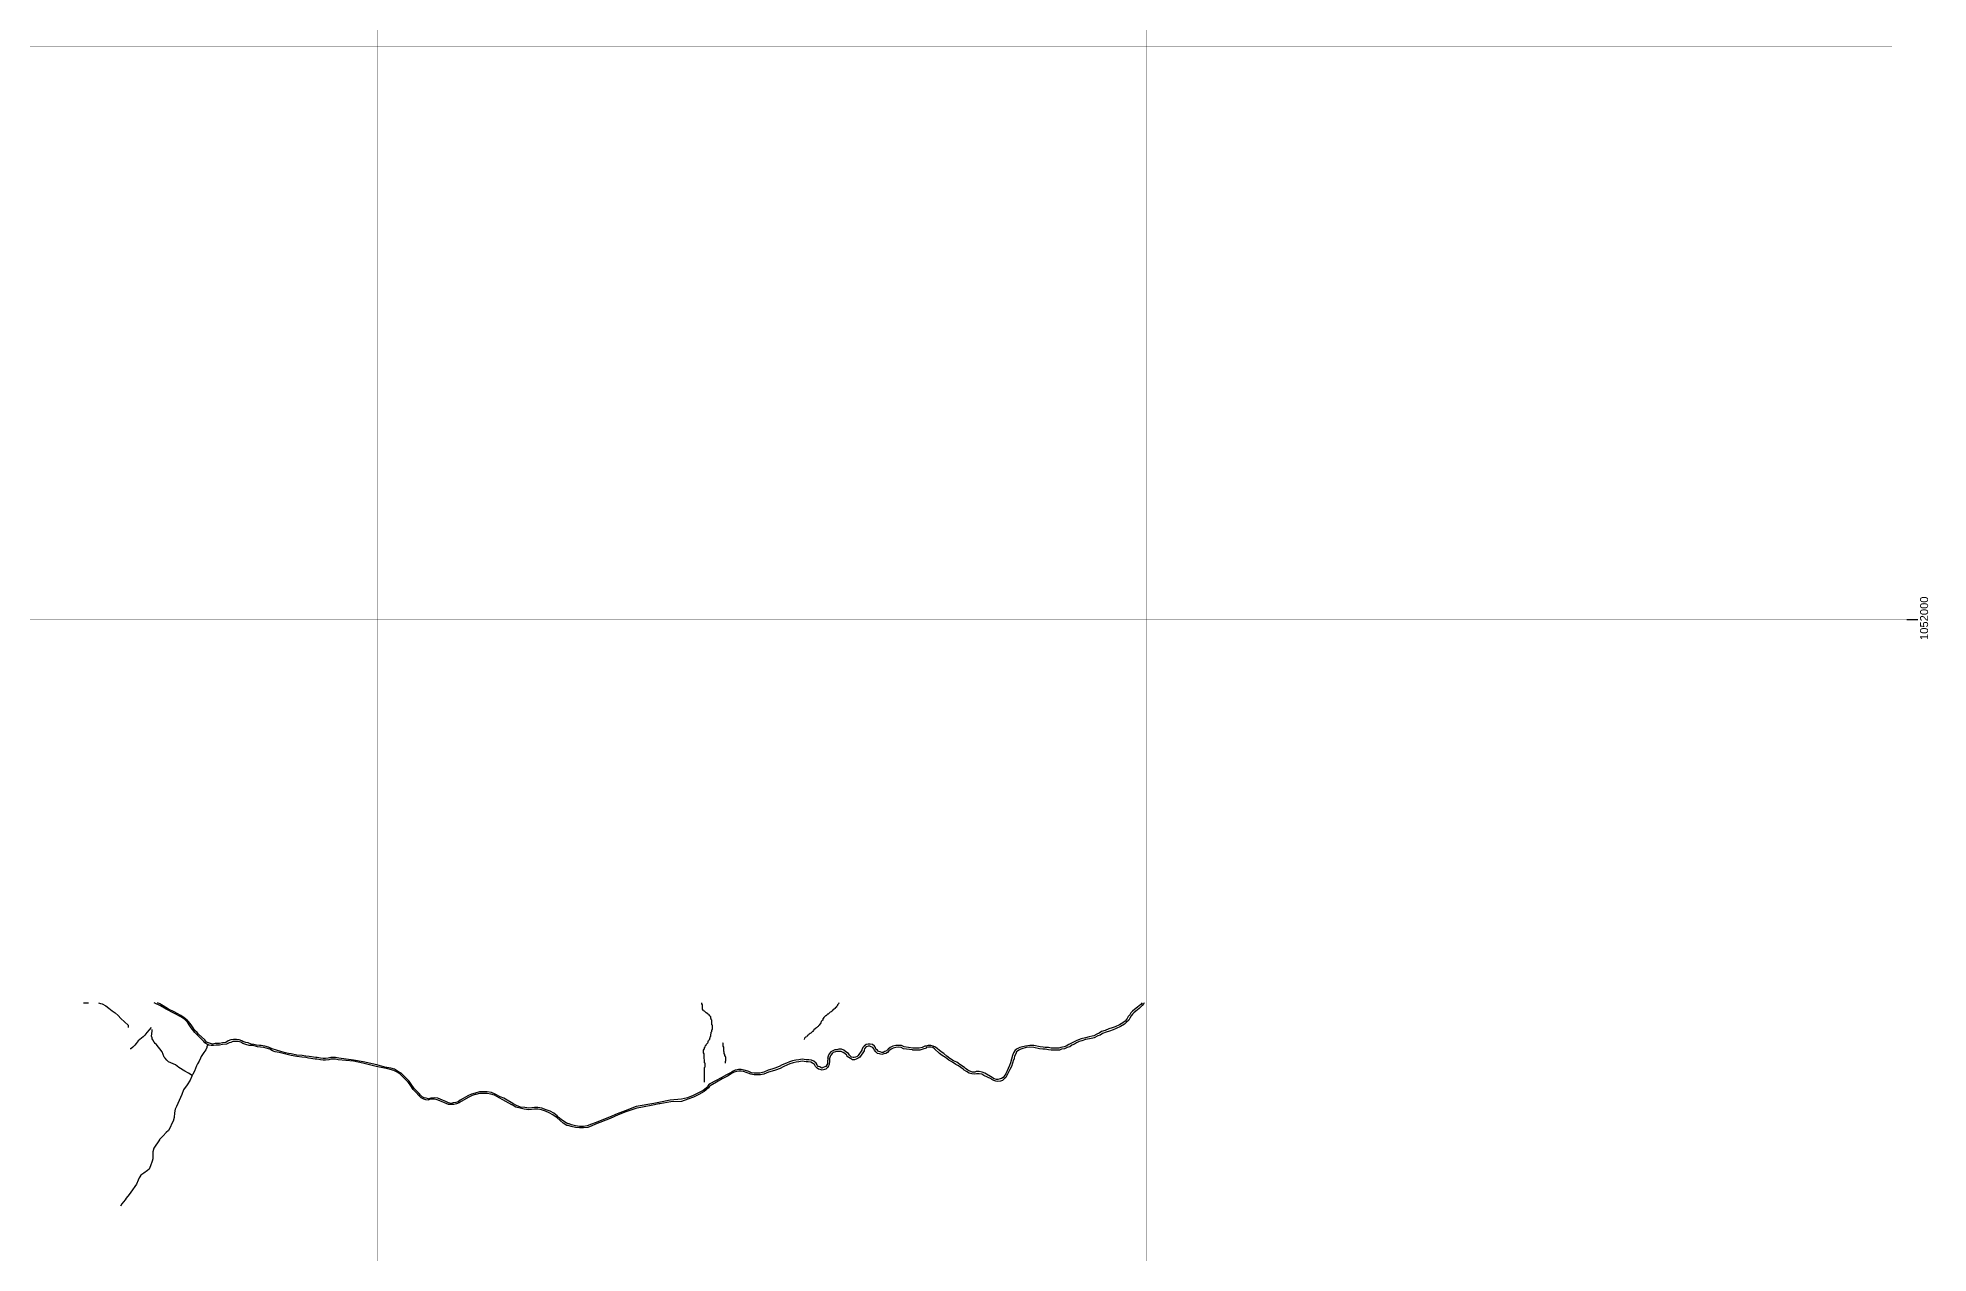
# Model space of a CAD drawing. Header units: millimetres. Extents: x -3588 to 75209, y -3737 to 38254.
# Drawn here: x 21741 to 26656, y 30099 to 33260 of the extents above; entities that cross this region are included whole.
import ezdxf

# ---------------------------------------------------------------- set-up
doc = ezdxf.new("R2010")
doc.units = ezdxf.units.MM
doc.layers.add('P', color=253, linetype='Continuous')
doc.layers.add('T', color=7, linetype='Continuous')

msp = doc.modelspace()

# ---------------------------------------------------------------- linework, layer by layer
at = {"layer": 'P', "const_width": 1.2}
for points in [[(22624.749, 27097.434), (22624.749, 36423.662)], [(24624.749, 27097.434), (24624.749, 36423.662)], [(11399.857, 31747.569), (26600.487, 31747.569)]]:
    msp.add_lwpolyline(points, dxfattribs=at)
at = {"layer": 'P', "color": 254, "const_width": 1.2}
msp.add_lwpolyline([(11361.594, 33236.293), (26562.224, 33236.293)], dxfattribs=at)
at = {"layer": 'P'}
for points in [[(26600.487, 31747.569), (26628.99, 31747.569)], [(21859.179, 30750.233), (21861.996, 30750.233), (21872.734, 30750.233)], [(21898.42, 30750.233), (21904.07, 30749.113), (21908.022, 30747.705), (21917.609, 30742.328), (21925.514, 30736.694), (21933.708, 30729.909), (21941.886, 30724.547), (21950.08, 30717.778), (21956.85, 30709.584), (21975.766, 30692.092), (21975.766, 30686.731)], [(24617.979, 30750.233), (24616.571, 30749.113), (24612.618, 30743.464), (24611.21, 30742.328), (24604.424, 30735.558), (24596.246, 30728.788), (24590.885, 30724.547), (24586.932, 30720.595), (24584.099, 30716.37), (24580.146, 30711.008), (24577.33, 30705.631), (24571.968, 30700.27), (24566.607, 30694.909), (24555.597, 30689.259), (24544.858, 30683.898), (24536.68, 30679.945), (24527.366, 30677.128), (24519.172, 30674.584), (24509.586, 30670.359), (24502.8, 30666.406), (24497.439, 30664.982), (24487.837, 30659.62), (24483.884, 30658.212), (24475.706, 30656.804), (24464.984, 30655.395), (24455.381, 30651.443), (24448.612, 30650.034), (24441.826, 30646.081), (24436.465, 30643.249), (24429.695, 30640.704), (24424.334, 30636.479), (24417.549, 30633.934), (24410.779, 30631.118), (24402.585, 30629.709), (24397.224, 30627.165), (24387.638, 30627.165), (24375.491, 30627.165), (24368.721, 30628.285), (24360.527, 30629.709), (24353.758, 30629.709), (24345.564, 30631.118), (24330.889, 30633.934), (24319.878, 30635.071), (24310.564, 30633.934), (24299.553, 30631.118), (24297.025, 30629.709), (24291.375, 30627.165), (24286.014, 30622.924), (24283.47, 30617.563), (24280.637, 30612.201), (24279.229, 30606.84), (24279.229, 30604.008), (24277.82, 30602.599), (24275.276, 30593.285), (24272.459, 30585.107), (24268.506, 30576.913), (24261.737, 30563.358), (24257.496, 30556.589), (24253.543, 30552.636), (24249.59, 30548.411), (24243.94, 30546.986), (24237.171, 30545.866), (24231.81, 30546.986), (24226.448, 30548.411), (24221.087, 30551.227), (24219.663, 30552.636), (24200.762, 30561.95), (24195.401, 30564.782), (24188.616, 30566.191), (24181.846, 30566.191), (24177.605, 30564.782), (24169.427, 30566.191), (24162.642, 30567.311), (24155.872, 30571.552), (24149.102, 30575.505), (24146.558, 30578.322), (24134.427, 30586.515), (24127.641, 30590.468), (24119.463, 30595.83), (24109.861, 30601.191), (24100.547, 30607.96), (24092.353, 30613.61), (24085.584, 30618.971), (24072.028, 30631.118), (24067.804, 30633.934), (24062.442, 30635.071), (24057.065, 30635.071), (24051.704, 30633.934), (24050.295, 30632.526), (24042.118, 30629.709), (24033.924, 30627.165), (24024.609, 30627.165), (24016.416, 30627.165), (24015.007, 30628.285), (23992.154, 30631.118), (23985.368, 30633.934), (23978.599, 30635.071), (23971.829, 30633.934), (23965.044, 30632.526), (23959.394, 30629.709), (23954.033, 30625.757), (23950.08, 30621.516), (23945.855, 30618.971), (23940.494, 30617.563), (23935.117, 30616.154), (23929.755, 30617.563), (23924.394, 30618.971), (23920.169, 30622.924), (23916.216, 30627.165), (23914.792, 30631.118), (23911.975, 30633.934), (23908.022, 30636.479), (23904.07, 30637.887), (23899.845, 30637.887), (23895.892, 30636.479), (23893.059, 30633.934), (23890.53, 30631.118), (23889.106, 30627.165), (23889.106, 30625.757), (23878.095, 30609.385), (23874.143, 30606.84), (23868.781, 30604.008), (23864.556, 30602.599), (23859.195, 30602.599), (23853.818, 30605.432), (23849.881, 30607.96), (23845.64, 30610.793), (23844.232, 30614.746), (23838.87, 30618.971), (23834.917, 30621.516), (23829.556, 30624.332), (23823.907, 30624.332), (23819.954, 30624.332), (23814.593, 30622.924), (23809.232, 30621.516), (23806.399, 30618.971), (23802.446, 30614.746), (23801.038, 30610.793), (23799.629, 30605.432), (23799.629, 30604.008), (23799.629, 30600.055), (23798.221, 30590.468), (23796.797, 30586.515), (23794.268, 30582.274), (23790.027, 30578.322), (23786.074, 30576.913), (23780.713, 30575.505), (23775.352, 30576.913), (23771.111, 30578.322), (23767.158, 30580.866), (23762.933, 30585.107), (23760.388, 30590.468), (23755.027, 30593.285), (23750.786, 30595.83), (23744.016, 30597.238), (23738.655, 30597.238), (23727.933, 30598.646), (23719.739, 30597.238), (23712.969, 30595.83), (23704.775, 30594.421), (23696.597, 30591.877), (23689.812, 30589.06), (23679.089, 30583.683), (23670.895, 30579.73), (23658.765, 30575.505), (23650.571, 30572.96), (23640.984, 30570.144), (23628.838, 30564.782), (23619.524, 30563.358), (23611.346, 30563.358), (23603.152, 30563.358), (23594.974, 30564.782), (23588.188, 30567.311), (23585.66, 30568.735), (23576.057, 30571.552), (23569.272, 30572.96), (23563.911, 30572.96), (23557.141, 30571.552), (23551.78, 30570.144), (23546.13, 30567.311), (23534, 30559.405), (23520.445, 30552.636), (23505.481, 30544.458), (23489.397, 30534.855), (23486.565, 30532.311), (23485.156, 30529.494), (23473.026, 30519.892), (23459.47, 30511.986), (23445.915, 30505.217), (23430.952, 30499.567), (23414.868, 30494.206), (23386.349, 30492.798), (23357.847, 30487.436), (23356.438, 30487.436), (23355.302, 30487.436), (23344.292, 30484.892), (23309.003, 30478.106), (23298.281, 30476.698), (23269.778, 30467.112), (23249.454, 30458.918), (23229.129, 30449.604), (23191.296, 30434.64), (23181.694, 30430.687), (23170.971, 30426.462), (23159.961, 30425.038), (23149.238, 30425.038), (23138.516, 30426.462), (23127.505, 30429.279), (23122.128, 30430.687), (23116.767, 30431.824), (23107.181, 30437.457), (23098.987, 30444.242), (23091.081, 30451.012), (23088.264, 30453.557), (23080.07, 30458.918), (23070.756, 30464.567), (23061.154, 30468.52), (23050.431, 30472.473), (23040.829, 30473.881), (23032.651, 30473.881), (23017.688, 30472.473), (23005.557, 30473.881), (22994.819, 30476.698), (22983.808, 30479.243), (22974.494, 30484.892), (22973.086, 30484.892), (22949.944, 30498.431), (22940.63, 30503.808), (22928.483, 30510.578), (22918.881, 30513.122), (22909.295, 30514.531), (22899.981, 30514.531), (22888.97, 30514.531), (22879.656, 30511.986), (22878.232, 30511.986), (22870.054, 30509.17), (22861.86, 30505.217), (22841.535, 30494.206), (22836.174, 30490.253), (22829.404, 30487.436), (22822.635, 30486.012), (22815.849, 30486.012), (22809.079, 30486.012), (22802.31, 30488.845), (22786.21, 30495.614), (22779.441, 30498.431), (22771.247, 30499.567), (22764.477, 30499.567), (22756.283, 30498.431), (22756.283, 30497.023), (22749.514, 30498.431), (22744.152, 30499.567), (22737.383, 30503.808), (22733.142, 30507.761), (22729.189, 30511.986), (22729.189, 30513.122), (22717.058, 30525.541), (22708.864, 30537.672), (22703.503, 30544.458), (22696.733, 30551.227), (22689.948, 30557.997), (22683.178, 30564.782), (22674.984, 30570.144), (22666.806, 30574.097), (22657.204, 30576.913), (22647.89, 30579.73), (22646.482, 30579.73), (22620.796, 30585.107), (22585.508, 30593.285), (22561.23, 30598.646), (22521.717, 30602.599), (22514.931, 30604.008), (22509.57, 30604.008), (22502.8, 30604.008), (22497.439, 30602.599), (22489.245, 30601.191), (22485.292, 30601.191), (22482.476, 30601.191), (22475.69, 30602.599), (22466.376, 30604.008), (22462.151, 30604.008), (22444.643, 30606.84), (22437.873, 30607.96), (22426.863, 30609.385), (22414.716, 30610.793), (22399.769, 30613.61), (22382.26, 30617.563), (22368.705, 30621.516), (22357.983, 30622.924), (22351.213, 30625.757), (22344.428, 30629.709), (22334.841, 30632.526), (22328.056, 30633.934), (22319.878, 30635.071), (22311.684, 30636.479), (22300.962, 30639.296), (22299.553, 30639.296), (22290.239, 30639.296), (22282.045, 30641.84), (22273.867, 30644.657), (22268.49, 30648.61), (22261.72, 30650.034), (22254.951, 30650.034), (22248.165, 30650.034), (22242.804, 30647.49), (22238.579, 30646.081), (22231.794, 30643.249), (22221.071, 30641.84), (22212.893, 30640.704), (22204.699, 30640.704), (22197.93, 30639.296), (22191.144, 30639.296), (22185.783, 30640.704), (22182.966, 30641.84), (22180.422, 30643.249), (22175.06, 30646.081), (22172.244, 30650.034), (22160.097, 30662.165), (22149.086, 30673.176), (22139.772, 30685.306), (22134.411, 30693.5), (22130.17, 30700.27), (22123.4, 30707.055), (22118.039, 30711.008), (22112.678, 30713.825), (22096.306, 30723.139), (22074.573, 30734.15), (22059.882, 30742.328), (22043.51, 30750.233)], [(24612.618, 30750.233), (24608.665, 30746.281), (24600.471, 30739.511), (24592.293, 30732.741), (24586.932, 30728.788), (24582.691, 30724.547), (24580.146, 30719.186), (24575.921, 30715.233), (24573.377, 30709.584), (24568.016, 30702.814), (24562.366, 30698.862), (24553.052, 30693.5), (24542.042, 30688.139), (24534.136, 30685.306), (24525.958, 30682.49), (24516.356, 30678.537), (24507.041, 30675.72), (24500.272, 30671.767), (24494.623, 30668.935), (24486.717, 30664.982), (24482.476, 30663.573), (24474.298, 30662.165), (24464.984, 30659.62), (24453.973, 30656.804), (24447.188, 30654.259), (24440.418, 30651.443), (24433.648, 30648.61), (24426.863, 30644.657), (24421.502, 30641.84), (24414.732, 30637.887), (24409.371, 30636.479), (24401.177, 30633.934), (24395.816, 30632.526), (24386.213, 30632.526), (24375.491, 30632.526), (24368.721, 30633.934), (24360.527, 30633.934), (24355.166, 30635.071), (24346.988, 30636.479), (24330.889, 30639.296), (24319.878, 30639.296), (24309.156, 30637.887), (24298.145, 30635.071), (24294.192, 30633.934), (24287.422, 30631.118), (24282.061, 30627.165), (24277.82, 30620.379), (24275.276, 30613.61), (24272.459, 30604.008), (24269.914, 30594.421), (24267.098, 30587.636), (24264.265, 30579.73), (24257.496, 30566.191), (24253.543, 30559.405), (24250.726, 30556.589), (24246.773, 30553.772), (24242.82, 30552.636), (24237.171, 30551.227), (24233.218, 30551.227), (24227.857, 30552.636), (24223.616, 30555.18), (24222.495, 30556.589), (24203.291, 30567.311), (24196.521, 30570.144), (24188.616, 30571.552), (24180.438, 30571.552), (24177.605, 30570.144), (24170.835, 30570.144), (24164.066, 30572.96), (24158.689, 30575.505), (24153.327, 30579.73), (24150.511, 30582.274), (24138.364, 30590.468), (24130.186, 30595.83), (24121.992, 30600.055), (24112.678, 30605.432), (24104.5, 30612.201), (24096.306, 30618.971), (24089.537, 30622.924), (24074.573, 30635.071), (24069.212, 30637.887), (24062.442, 30639.296), (24055.657, 30639.296), (24050.295, 30637.887), (24047.479, 30637.887), (24040.693, 30633.934), (24032.803, 30632.526), (24024.609, 30632.526), (24016.416, 30632.526), (23993.274, 30636.479), (23986.505, 30639.296), (23978.599, 30639.296), (23971.829, 30639.296), (23963.635, 30637.887), (23956.866, 30633.934), (23951.505, 30629.709), (23947.264, 30625.757), (23943.311, 30624.332), (23939.07, 30621.516), (23935.117, 30621.516), (23931.18, 30622.924), (23926.939, 30624.332), (23924.394, 30627.165), (23920.169, 30629.709), (23918.745, 30633.934), (23916.216, 30637.887), (23910.855, 30641.84), (23905.206, 30643.249), (23899.845, 30643.249), (23894.467, 30641.84), (23889.106, 30637.887), (23886.289, 30633.934), (23883.745, 30628.285), (23883.745, 30627.165), (23874.143, 30613.61), (23871.326, 30610.793), (23867.373, 30609.385), (23863.42, 30607.96), (23860.603, 30607.96), (23856.651, 30609.385), (23853.818, 30612.201), (23851.001, 30614.746), (23848.457, 30618.971), (23841.687, 30622.924), (23836.326, 30627.165), (23830.676, 30629.709), (23823.907, 30629.709), (23818.546, 30628.285), (23813.168, 30628.285), (23807.807, 30625.757), (23802.446, 30622.924), (23798.221, 30617.563), (23795.676, 30612.201), (23794.268, 30605.432), (23795.676, 30605.432), (23794.268, 30600.055), (23794.268, 30591.877), (23792.844, 30589.06), (23790.027, 30585.107), (23787.482, 30583.683), (23783.257, 30582.274), (23780.713, 30580.866), (23776.472, 30582.274), (23773.943, 30583.683), (23769.702, 30585.107), (23768.582, 30587.636), (23767.158, 30589.06), (23764.341, 30593.285), (23758.98, 30598.646), (23752.194, 30601.191), (23745.425, 30602.599), (23738.655, 30602.599), (23727.933, 30604.008), (23719.739, 30602.599), (23711.545, 30601.191), (23703.367, 30600.055), (23695.173, 30597.238), (23687.283, 30593.285), (23676.273, 30589.06), (23668.079, 30585.107), (23657.356, 30580.866), (23649.162, 30578.322), (23639.848, 30575.505), (23628.838, 30570.144), (23618.115, 30567.311), (23611.346, 30567.311), (23603.152, 30567.311), (23596.382, 30568.735), (23589.597, 30571.552), (23586.78, 30572.96), (23577.466, 30575.505), (23569.272, 30576.913), (23562.502, 30576.913), (23555.733, 30575.505), (23554.324, 30575.505), (23548.947, 30572.96), (23545.01, 30570.144), (23531.455, 30563.358), (23517.9, 30555.18), (23504.361, 30548.411), (23486.565, 30539.08), (23482.612, 30534.855), (23482.612, 30532.311), (23470.481, 30522.709), (23456.926, 30515.939), (23444.507, 30509.17), (23429.832, 30503.808), (23414.868, 30499.567), (23384.941, 30497.023), (23355.302, 30491.661), (23342.883, 30488.845), (23296.873, 30480.651), (23268.354, 30469.928), (23246.909, 30461.735), (23227.705, 30453.557), (23189.888, 30438.593), (23180.286, 30434.64), (23169.563, 30430.687), (23159.961, 30429.279), (23149.238, 30429.279), (23138.516, 30430.687), (23128.914, 30433.232), (23122.128, 30436.049), (23119.311, 30436.049), (23109.997, 30441.41), (23101.803, 30446.787), (23093.626, 30453.557), (23091.081, 30456.373), (23082.903, 30463.159), (23073.301, 30468.52), (23062.578, 30472.473), (23051.568, 30476.698), (23040.829, 30478.106), (23032.651, 30478.106), (23017.688, 30476.698), (23006.965, 30478.106), (22996.243, 30479.243), (22985.232, 30483.484), (22975.918, 30488.845), (22952.761, 30502.384), (22943.159, 30506.337), (22929.619, 30513.122), (22920.305, 30517.347), (22909.295, 30518.756), (22899.981, 30518.756), (22888.97, 30518.756), (22878.232, 30515.939), (22868.645, 30513.122), (22860.739, 30509.17), (22839.006, 30497.023), (22833.645, 30492.798), (22827.996, 30491.661), (22821.21, 30490.253), (22815.849, 30488.845), (22809.079, 30490.253), (22803.718, 30492.798), (22787.346, 30499.567), (22780.561, 30502.384), (22772.671, 30503.808), (22763.069, 30502.384), (22756.283, 30500.976), (22750.922, 30502.384), (22745.561, 30503.808), (22739.911, 30506.337), (22735.959, 30510.578), (22732.022, 30514.531), (22719.587, 30528.086), (22711.697, 30539.08), (22706.048, 30546.986), (22699.262, 30553.772), (22692.492, 30560.541), (22685.723, 30567.311), (22676.409, 30572.96), (22668.215, 30578.322), (22658.613, 30580.866), (22647.89, 30582.274), (22646.482, 30582.274), (22622.204, 30589.06), (22586.916, 30597.238), (22561.23, 30601.191), (22523.125, 30606.84), (22514.931, 30607.96), (22509.57, 30607.96), (22502.8, 30607.96), (22496.015, 30606.84), (22489.245, 30605.432), (22485.292, 30605.432), (22482.476, 30605.432), (22475.69, 30606.84), (22467.512, 30607.96), (22463.559, 30607.96), (22446.051, 30610.793), (22437.873, 30612.201), (22428.271, 30613.61), (22414.716, 30614.746), (22399.769, 30617.563), (22392.983, 30618.971), (22385.077, 30620.379), (22372.658, 30624.332), (22349.789, 30631.118), (22340.203, 30635.071), (22330.889, 30637.887), (22321.286, 30639.296), (22317.333, 30639.296), (22309.14, 30640.704), (22302.37, 30641.84), (22295.6, 30643.249), (22287.406, 30646.081), (22282.045, 30647.49), (22273.867, 30650.034), (22271.035, 30651.443), (22264.265, 30654.259), (22257.496, 30655.395), (22249.59, 30655.395), (22242.804, 30654.259), (22236.035, 30651.443), (22229.265, 30647.49), (22221.071, 30646.081), (22212.893, 30644.657), (22202.155, 30644.657), (22195.385, 30643.249), (22189.736, 30644.657), (22184.375, 30646.081), (22179.013, 30648.61), (22175.06, 30654.259), (22158.689, 30668.935), (22154.736, 30673.176), (22149.086, 30678.537), (22145.133, 30685.306), (22139.772, 30693.5), (22133.003, 30701.678), (22128.762, 30705.631), (22120.856, 30712.417), (22112.678, 30717.778), (22103.076, 30723.139), (22094.898, 30727.38), (22080.206, 30734.15), (22066.667, 30742.328), (22058.473, 30747.705), (22051.704, 30750.233)], [(23474.434, 30544.458), (23474.434, 30551.227), (23474.434, 30553.772), (23474.434, 30555.18), (23474.434, 30557.997), (23474.434, 30560.541), (23474.434, 30563.358), (23474.434, 30564.782), (23474.434, 30567.311), (23474.434, 30570.144), (23474.434, 30571.552), (23474.434, 30574.097), (23474.434, 30575.505), (23474.434, 30578.322), (23474.434, 30579.73), (23474.434, 30582.274), (23475.842, 30583.683), (23475.842, 30586.515), (23475.842, 30589.06), (23475.842, 30590.468), (23475.842, 30591.877), (23475.842, 30593.285), (23474.434, 30594.421), (23474.434, 30597.238), (23474.434, 30598.646), (23474.434, 30600.055), (23474.434, 30602.599), (23473.026, 30605.432), (23473.026, 30607.96), (23473.026, 30609.385), (23473.026, 30610.793), (23473.026, 30614.746), (23473.026, 30617.563), (23471.601, 30620.379), (23471.601, 30622.924), (23471.601, 30625.757), (23471.601, 30627.165), (23473.026, 30629.709), (23474.434, 30631.118), (23474.434, 30633.934), (23475.842, 30635.071), (23475.842, 30636.479), (23477.251, 30639.296), (23478.387, 30640.704), (23479.795, 30643.249), (23481.203, 30644.657), (23482.612, 30646.081), (23484.036, 30648.61), (23484.036, 30650.034), (23485.156, 30652.851), (23486.565, 30654.259), (23487.973, 30655.395), (23487.973, 30658.212), (23489.397, 30659.62), (23489.397, 30662.165), (23490.806, 30663.573), (23490.806, 30666.406), (23490.806, 30667.814), (23490.806, 30668.935), (23491.926, 30670.359), (23491.926, 30671.767), (23491.926, 30674.584), (23493.35, 30675.72), (23493.35, 30677.128), (23493.35, 30679.945), (23494.759, 30681.353), (23494.759, 30683.898), (23494.759, 30685.306), (23494.759, 30686.731), (23494.759, 30689.259), (23494.759, 30692.092), (23493.35, 30693.5), (23493.35, 30694.909), (23493.35, 30696.045), (23493.35, 30698.862), (23493.35, 30701.678), (23493.35, 30704.223), (23493.35, 30705.631), (23491.926, 30707.055), (23491.926, 30708.464), (23490.806, 30709.584), (23490.806, 30711.008), (23490.806, 30713.825), (23487.973, 30716.37), (23486.565, 30719.186), (23485.156, 30719.186), (23484.036, 30720.595), (23482.612, 30723.139), (23481.203, 30723.139), (23479.795, 30724.547), (23478.387, 30724.547), (23477.251, 30725.956), (23474.434, 30728.788), (23471.601, 30729.909), (23470.481, 30731.333), (23469.073, 30734.15), (23469.073, 30735.558), (23469.073, 30738.103), (23469.073, 30739.511), (23469.073, 30740.919), (23469.073, 30743.464), (23469.073, 30744.872), (23467.648, 30747.705), (23467.648, 30750.233)], [(23823.907, 30750.233), (23822.771, 30747.705), (23821.362, 30746.281), (23819.954, 30744.872), (23819.954, 30743.464), (23817.121, 30740.919), (23817.121, 30739.511), (23814.593, 30738.103), (23813.168, 30735.558), (23811.76, 30734.15), (23810.352, 30734.15), (23809.232, 30732.741), (23806.399, 30729.909), (23804.991, 30728.788), (23803.582, 30727.38), (23801.038, 30725.956), (23799.629, 30724.547), (23796.797, 30722.003), (23795.676, 30720.595), (23794.268, 30720.595), (23792.844, 30719.186), (23791.435, 30717.778), (23790.027, 30716.37), (23788.907, 30716.37), (23787.482, 30715.233), (23786.074, 30713.825), (23784.666, 30712.417), (23783.257, 30709.584), (23782.121, 30708.464), (23782.121, 30705.631), (23780.713, 30704.223), (23777.896, 30701.678), (23776.472, 30698.862), (23775.352, 30696.045), (23773.943, 30694.909), (23772.519, 30692.092), (23771.111, 30690.684), (23769.702, 30689.259), (23768.582, 30688.139), (23765.749, 30685.306), (23762.933, 30683.898), (23761.797, 30682.49), (23758.98, 30679.945), (23757.572, 30678.537), (23756.147, 30675.72), (23755.027, 30675.72), (23753.619, 30674.584), (23750.786, 30671.767), (23749.378, 30670.359), (23746.833, 30668.935), (23745.425, 30667.814), (23744.016, 30666.406), (23741.472, 30664.982), (23741.472, 30663.573), (23740.063, 30662.165), (23737.247, 30661.029), (23734.702, 30658.212), (23733.294, 30655.395)], [(22035.332, 30686.731), (22029.971, 30679.945), (22024.593, 30673.176), (22019.232, 30666.406), (22015.007, 30662.165), (22005.693, 30655.395), (22001.452, 30651.443), (21996.091, 30644.657), (21993.274, 30640.704), (21987.897, 30635.071), (21982.536, 30631.118), (21981.127, 30631.118)], [(22142.317, 30561.95), (22133.003, 30567.311), (22123.4, 30572.96), (22107.317, 30582.274), (22099.123, 30589.06), (22086.992, 30594.421), (22080.206, 30597.238), (22075.981, 30601.191), (22072.028, 30606.84), (22069.196, 30609.385), (22066.667, 30616.154), (22063.835, 30622.924), (22048.871, 30643.249), (22046.343, 30644.657), (22043.51, 30648.61), (22039.557, 30654.259), (22038.149, 30656.804), (22038.149, 30659.62), (22036.74, 30663.573), (22038.149, 30677.128), (22038.149, 30681.353)], [(22182.966, 30641.84), (22180.422, 30636.479), (22180.422, 30633.934), (22177.605, 30628.285), (22172.244, 30621.516), (22169.411, 30616.154), (22165.458, 30610.793), (22164.05, 30606.84), (22160.097, 30598.646), (22155.872, 30591.877), (22153.327, 30586.515), (22150.495, 30579.73), (22147.966, 30572.96), (22143.725, 30564.782), (22142.317, 30561.95), (22141.181, 30559.405), (22136.956, 30549.819), (22128.762, 30537.672), (22119.447, 30524.133), (22115.223, 30511.986), (22101.667, 30480.651), (22097.714, 30473.881), (22096.306, 30464.567), (22094.898, 30452.148), (22092.353, 30442.834), (22088.112, 30434.64), (22085.568, 30427.871), (22080.206, 30418.268), (22074.573, 30412.907), (22066.667, 30404.713), (22059.882, 30397.944), (22057.065, 30395.399), (22057.065, 30393.991), (22042.102, 30372.258), (22039.557, 30362.944), (22039.557, 30353.341), (22039.557, 30345.163), (22038.149, 30338.378), (22033.924, 30326.247), (22029.971, 30318.053), (22026.018, 30314.1), (22016.416, 30307.331), (22011.054, 30304.514), (22008.222, 30301.969), (22005.693, 30297.728), (22004.269, 30295.184), (22001.452, 30289.551), (21997.499, 30278.812), (21982.536, 30258.487), (21978.583, 30251.718), (21970.405, 30242.116), (21967.572, 30238.163), (21963.619, 30232.801), (21959.394, 30227.44), (21955.441, 30221.791)], [(23528.622, 30593.285), (23528.622, 30594.421), (23528.622, 30597.238), (23528.622, 30598.646), (23530.047, 30600.055), (23530.047, 30601.191), (23530.047, 30602.599), (23530.047, 30605.432), (23530.047, 30607.96), (23528.622, 30610.793), (23527.214, 30613.61), (23527.214, 30616.154), (23525.806, 30618.971), (23525.806, 30620.379), (23525.806, 30622.924), (23524.686, 30624.332), (23524.686, 30625.757), (23524.686, 30628.285), (23524.686, 30629.709), (23524.686, 30631.118), (23524.686, 30633.934), (23524.686, 30635.071), (23523.261, 30637.887), (23523.261, 30639.296), (23523.261, 30640.704), (23523.261, 30643.249), (23523.261, 30644.657), (23521.853, 30646.081)]]:
    msp.add_lwpolyline(points, dxfattribs=at)

# ---------------------------------------------------------------- texts
at = {"layer": 'T', "insert": (26635.119, 31693.988), "char_height": 20.80483, "attachment_point": 1, "rotation": 90}
msp.add_mtext('{\\fArial|b0|i0|c0|p18;1052000}', dxfattribs=at)

doc.saveas('drawing.dxf')
